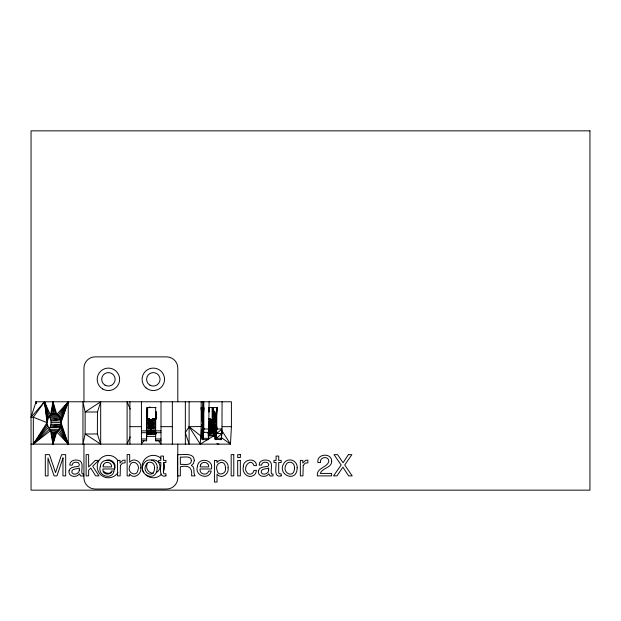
<?xml version="1.0" encoding="UTF-8"?>
<svg xmlns="http://www.w3.org/2000/svg" width="621" height="621" viewBox="0 0 621 621"><rect width="100%" height="100%" fill="white"/><g stroke="black" fill="none" stroke-linecap="round" stroke-linejoin="round"><path stroke-width="0.93" d="M47.064 422.622L48.391 417.692L50.518 415.224L44.533 401.779L33.324 417.219L33.324 444.131L47.064 422.622L33.324 417.219L31.05 417.219L44.533 401.779L47.227 424.368L49.416 429.321L52.987 433.489L52.971 444.131L56.79 431.983L59.034 429.321L60.54 426.037L61.068 422.622L59.903 417.692L57.986 415.224L55.486 413.897L52.374 413.733M147.573 418.927L147.619 407.57L150.321 407.034M202.888 401.779L202.888 439.66L208.167 439.66L208.633 438.31L209.098 401.779M203.346 401.779L202.454 425.424L202.888 439.66L202.244 439.35L201.771 435.802L202.454 426.549L189.118 426.689L185.345 432.635L189.118 444.131L189.118 401.779M202.772 423.142L202.888 407.57L202.57 423.569L201.181 407.57L202.531 423.933L201.181 426.689L200.241 444.131L213.686 435.911L214.773 435.802L215.239 432.721M202.617 423.305L202.888 407.57M222.07 401.779L221.961 433.574L221.138 439.66L215.239 439.35L215.34 432.876M208.664 418.942L211.784 419.85L215.751 418.562L211.668 420.2L215.479 419.128L216.814 407.57L216.721 433.489L215.898 439.66L216.442 424.453L215.751 418.562L216.814 407.57L209.098 407.57L208.943 409.425M216.023 432.635L215.751 433.194L212.017 431.96L208.027 433.194C214.571 435.205 214.385 417.568 208.803 418.795L212.017 419.85L216.023 419.128L216.814 407.57L216.395 423.087L216.814 428.995L216.333 429.949L216.721 433.489L221.961 433.574L221.751 431.727L221.961 433.574L216.364 438.31L216.023 432.635L212.126 431.603L208.291 432.635L212.017 431.96L215.883 433.047L215.898 439.66L215.479 432.635L212.436 431.812M208.446 432.86L208.633 438.31L203.346 438.31L202.826 428.676L202.888 439.66L203.82 428.995L203.82 401.779M208.974 412.134L209.098 407.57L208.966 409.495M202.725 428.886L202.244 439.35L202.57 428.405L201.771 435.802L200.684 435.857L189.118 426.689L200.241 444.131M202.865 423.569L203.346 407.57L202.912 423.933L203.82 407.57L202.943 424.368L203.82 428.995L209.098 428.995L208.974 427.302M202.244 439.35L202.617 428.676M208.966 411.366L209.098 407.57L208.943 410.388M215.052 432.092L215.239 439.35L215.479 432.635M208.974 410.38L209.098 407.57M215.239 439.35L215.534 432.806L212.444 431.843M155.949 418.934L156.189 414.246M31.05 417.219L36.026 401.779L231.408 401.779L231.408 426.689L230.476 444.131L31.05 444.131M155.879 419.276L156.197 413.501M155.832 418.973L156.174 413.33M146.913 418.903L147.619 407.57L146.564 418.981L150.903 420.107L155.661 418.981L156.213 411.451M155.786 418.787L156.205 412.297L155.731 418.764M146.874 418.546L147.619 407.57L146.649 418.756M146.773 418.95L147.619 407.57L146.719 418.771M51.442 414.417L56.79 414.417L68.24 401.779L61.068 422.622L68.24 444.131L59.034 429.321L49.168 429.321C51.52 425.416 51.939 420.145 49.168 416.334L59.034 416.334L68.24 401.779L68.24 444.131L56.79 431.983L51.442 431.983M202.5 427.605L201.771 435.802L202.531 428.048M215.712 418.608L211.901 419.734L208.687 418.919L211.862 419.757L215.712 418.608L216.814 407.57L216.333 421.822L212.436 423.538L208.664 423.087L216.333 421.822L209.277 420.875M215.068 432.953L214.773 435.802L213.042 432.635L208.198 432.635M51.054 413.897L55.486 413.897L52.971 401.779L50.518 415.224L51.597 414.417L52.971 401.779L56.79 414.417L51.264 414.153M52.187 432.612L56.79 431.983L54.136 435.049L52.971 444.131L50.518 430.625L33.324 444.131L47.227 424.368M97.458 411.995L100.687 401.779L85.131 411.995L85.131 433.986L82.958 444.131L82.958 401.779L85.131 411.995L97.458 411.995L97.388 433.986L100.687 444.131L85.131 433.986L97.458 433.986M214.276 432.317L213.686 435.911L207.895 435.864M214.284 432.433L213.686 433.9L207.895 433.869M130.216 436.835L127.103 444.131L127.103 401.779L130.216 409.146M156.306 433.272L155.661 434.545L146.564 434.545L146.564 407.57L156.003 407.57M202.454 425.99L201.181 426.689L202.5 424.368M144.01 440.258L141.433 444.131L141.433 401.779M201.181 401.779L201.181 426.689L202.477 424.873M49.416 429.321L33.324 444.131L47.701 426.037M33.324 444.131L48.391 427.574M201.181 426.689L202.454 425.424M221.386 433.807L221.604 438.31L216.364 438.31L216.147 431.952L212.219 431.036L208.516 431.059L212.312 430.268L216.147 431.952L216.721 433.489L222.07 428.995L216.814 428.995L208.71 427.31L216.442 424.453L216.814 428.995L216.442 427.31L208.71 424.453L216.442 424.453M209.192 420.153L212.312 421.535L216.147 419.812L216.814 407.57L215.619 418.709L211.862 419.757M209.075 432.325L212.219 431.09L216.147 431.952M146.564 423.126L150.903 423.6L155.661 421.799L146.564 423.126L150.903 424.826L155.661 424.57L146.564 427.551L155.661 429.002M51.597 414.417L54.136 413.733L52.971 401.779L52.987 413.897L51.132 413.982M146.564 433.14L150.903 431.525L155.661 432.441L150.903 430.663L146.564 430.322L150.903 429.685L155.661 430.322L146.564 431.486L150.903 431.479L155.661 432.441L150.903 432.069L146.564 433.14L150.903 432.441L155.661 433.311L152.494 432.488M209.176 419.998L212.219 420.766L216.147 419.812L212.126 420.2L208.959 419.012L212.017 419.85L215.751 418.562M208.656 432.79L210.954 432.006M155.661 433.14L150.903 432.069L155.661 433.582L150.903 432.573L146.564 433.582L150.034 432.495M153.923 432.798L147.619 433.194L146.564 434.545L146.595 436.796L146.564 433.722L150.903 432.441L155.661 433.582M212.017 419.85L215.883 418.709L216.814 407.57L216.24 420.704L212.312 421.535M208.167 433.047L212.017 431.96M208.664 432.829L211.784 431.96L215.534 432.806L212.483 431.96M209.339 419.905L212.126 420.2L216.023 419.128M146.564 433.722L150.903 432.573L155.661 433.722L150.903 432.441L146.564 433.582M212.219 431.036L209.176 431.774L212.219 431.09L216.131 432.014L216.364 438.31M208.687 432.853L211.901 432.076L215.619 433.047L215.898 439.66M212.436 428.265L216.333 429.949L208.664 428.676L216.442 427.31L208.71 427.31M150.903 431.479L146.564 432.441L150.903 431.525L155.661 432.503M150.903 423.6L155.661 423.126L150.903 424.826L146.564 424.57L155.661 427.551L146.564 429.002M211.784 419.85L215.479 419.128L213.042 407.57L213.042 420.099M153.884 433.155L146.564 434.545L146.595 440.794L141.433 440.794M155.661 420.642L150.903 421.504L146.564 420.642M208.617 433.404L213.042 432.635M60.54 426.037L49.998 427.574L59.903 427.574L68.24 444.131L60.928 424.368L50.619 426.037L60.54 426.037L68.24 444.131L57.986 430.625L49.936 430.625M208.602 429.949L212.39 429.336M155.661 418.981L150.903 419.734L148.303 419.276M155.661 407.57L155.661 440.794L157.447 440.576M212.436 423.538L216.395 423.087M216.333 429.949L212.312 430.268L216.24 431.059L216.721 433.489M146.564 427.551L155.661 427.551M208.54 434.545L215.495 435.88M213.686 435.911L215.433 435.895M155.661 426.068L146.564 426.068M49.936 415.224L57.986 415.224L68.24 401.779L60.928 420.891L50.992 420.891L60.54 419.229L68.24 401.779L59.903 417.692L49.998 417.692L60.54 419.229L50.619 419.229M51.124 422.622L61.068 422.622M50.992 424.368L60.928 424.368M129.921 426.666L141.433 426.666M161.002 426.666L172.359 426.666M222.186 426.689L231.408 426.689M141.433 430.865L146.564 430.865M155.661 430.865L161.002 430.865M203.346 438.31L202.865 428.405L203.719 432.371L208.99 432.371M141.433 432.697L146.564 432.697L146.595 436.796M155.661 432.697L161.002 432.697M52.824 433.489L55.486 433.489L52.971 444.131L51.597 431.983M200.684 435.857L202.446 435.857M146.595 436.384L155.661 436.384M141.433 438.985L146.595 438.985L146.564 432.697L146.595 440.794M155.661 438.985L161.002 438.985M155.661 440.794L161.002 440.794M208.726 425.874L216.442 425.874L216.814 428.995M216.131 432.014L212.126 431.603L215.883 433.047M146.564 421.799L150.903 422.482M208.602 421.822L212.39 422.474L209.293 421.061M150.903 430.663L155.661 431.486M152.494 432.581L155.661 433.311M216.954 443.65L218.825 444.131M209.06 419.338L212.126 420.2M215.619 433.047L211.784 431.96L215.751 433.194M150.903 420.107L146.564 418.546L150.903 419.617L155.661 418.546L150.903 419.734L146.564 418.546L150.903 419.641L155.661 418.438L150.903 419.734L146.564 418.399L150.903 419.617L155.661 418.438L150.903 419.617L150.903 432.573M208.664 423.087L212.467 424.702M220.478 439.35L221.138 439.66M207.523 439.35L208.167 439.66M221.231 437.51L230.476 444.131L221.938 430.656M52.987 433.489L54.136 435.049M158.332 440.258L161.002 444.131L161.002 401.779M202.974 424.873L203.82 428.995L202.974 427.108L203.719 432.371L202.912 428.048M202.989 426.549L203.82 428.995L202.989 425.424M49.416 416.334L44.533 401.779L47.227 420.891M202.989 425.99L203.82 428.995M48.391 417.692L44.533 401.779L47.701 419.229M215.176 418.865L213.042 407.57L214.501 419.765M36.026 403.704L36.026 401.779L36.36 403.658M215.099 419.765L213.042 407.57L214.618 419.431M202.943 427.605L203.719 432.371M221.55 430.99L221.961 433.574L221.643 431.013M214.913 419.641L213.042 407.57L214.882 419.92M36.026 401.779L36.259 403.619M208.943 427.178L209.098 428.995M208.345 433.582L208.633 438.31M221.394 434.459L221.604 438.31M202.772 428.839L202.888 439.66M212.141 407.57L212.141 420.099M185.345 401.779L185.345 444.131M177.792 401.787L177.792 368.106A11.225 11.225 0 0 0 166.568 356.873L95.168 356.873A11.225 11.225 0 0 0 83.944 368.106L83.944 401.787M177.792 444.131L177.792 477.813A11.225 11.225 0 0 1 166.568 489.038L95.168 489.038A11.225 11.225 0 0 1 83.944 477.813L83.944 444.131M172.359 401.779L172.359 444.131M129.921 401.779L129.921 444.131M100.687 401.779L100.687 444.131M106.89 460.029A6.738 6.738 0 0 1 114.132 470.151M111.586 472.527A6.738 6.738 0 0 1 103.497 471.184M151.578 460.083A6.738 6.738 0 0 1 156.686 472.418M153.325 473.326A6.738 6.738 0 0 1 147.488 463.219M117.943 472.527A11.225 11.225 0 0 1 101.091 475.096A11.225 11.225 0 0 1 101.122 458.057A11.225 11.225 0 0 1 117.959 460.673M164.022 463.188A11.225 11.225 0 0 1 163.292 471.75M161.615 474.149A11.225 11.225 0 0 1 145.756 474.879M143.87 472.643A11.225 11.225 0 0 1 160.886 458.29M63 457.964L62.938 475.888L65.679 475.888L65.679 454.642L61.595 454.642L55.533 472.604L49.432 454.642L45.31 454.642L45.31 475.888L48.058 475.888L47.98 457.964L54.089 475.888L56.938 475.888L63 457.964M225.407 468.048C226.968 473.792 217.831 476.835 217.063 470.345C214.136 462.342 225.803 458.64 225.407 468.048M129.61 466.573C126.917 472.581 136.441 477.533 137.854 470.454C140.983 463.545 131.14 458.36 129.61 466.573M140.781 467.846C141.999 474.002 133.593 479.816 129.541 473.908L129.541 475.888L127.142 475.888L127.142 454.564L129.673 454.564L129.673 462.28C133.624 457.017 142.007 461.698 140.781 467.846M157.198 467.815C157.09 484.023 135.13 474.196 144.747 462.265A6.396 6.396 0 0 1 148.481 460.091C153.146 458.927 157.718 463.072 157.198 467.815M243.339 466.643C241.654 472.457 247.67 478.799 253.376 475.539A5.317 5.317 0 0 0 255.72 473.07L256.473 470.407L253.942 470.407C253.64 472.736 251.474 474.63 249.083 474.009A3.19 3.19 0 0 1 246.972 472.519C242.167 467.256 251.055 457.11 253.942 465.603L256.473 465.603C256.372 457.312 243.083 458.857 243.339 466.643M297.172 467.815C297.055 484.023 275.095 474.196 284.713 462.265A6.396 6.396 0 0 1 288.454 460.091C293.112 458.927 297.692 463.072 297.172 467.815M100.26 466.658C97.132 475.802 112.036 480.701 114.062 471.028L111.501 471.028C110.243 476.183 101.867 474.467 102.923 468.971L114.28 468.971C116.764 459.129 100.874 456.777 100.26 466.658M197.408 466.658C194.28 475.802 209.192 480.701 211.21 471.028L208.656 471.028C207.391 476.183 199.015 474.467 200.078 468.971L211.427 468.971C213.919 459.129 198.021 456.777 197.408 466.658M228.062 467.799C229.428 473.908 221.324 479.785 217.032 474.149L217.032 482.067L214.424 482.067L214.424 460.472L216.954 460.472L216.954 462.521C220.727 456.978 229.211 461.667 228.062 467.799M191.369 460.642C191.423 466.146 183.537 463.988 180.331 464.376L180.331 457.11C183.529 457.607 191.229 455.154 191.369 460.642M69.071 470.803C67.86 476.773 76.616 478.209 79.449 473.839L80.683 475.981L83.641 475.958L83.641 474.04L82.088 473.877C80.854 469.732 84.627 461.558 78.262 460.277C74.799 459.33 69.49 460.712 69.785 465.129L72.215 465.129C72.277 462.001 76.274 461.667 78.44 462.816L79.387 464.749L78.766 466.255C75.537 467.116 69.94 466.472 69.071 470.803M258.445 470.803C257.234 476.773 265.982 478.209 268.815 473.839L270.057 475.981L273.007 475.958L273.007 474.04L271.455 473.877C270.22 469.732 273.993 461.558 267.635 460.277C264.166 459.33 258.864 460.712 259.151 465.129L261.581 465.129C261.651 462.001 265.641 461.667 267.814 462.816L268.761 464.749L268.132 466.255C264.903 467.116 259.314 466.472 258.445 470.803M331.699 461.31C331.668 468.071 322.19 467.799 320.281 473.427L331.598 473.427L331.598 475.888L317.378 475.888C316.283 467.636 327.189 467.799 328.82 461.426C328.92 455.542 319.326 456.831 320.529 462.521L317.882 462.521C316.431 453.501 331.855 452.437 331.699 461.31M154.482 467.892C154.722 479.622 140.509 472.744 146.525 464.042A3.54 3.54 0 0 1 148.885 462.334C152.269 461.364 154.916 464.679 154.482 467.892M294.447 467.892C294.688 479.622 280.482 472.744 286.491 464.042A3.54 3.54 0 0 1 288.85 462.334C292.243 461.364 294.882 464.679 294.447 467.892M194.288 460.371L193.504 463.491L191.291 465.447C195.328 466.914 193.077 471.937 194.536 474.941L195.103 475.888L191.571 475.888C192.51 467.582 188.714 464.904 180.331 466.775L180.331 475.888L177.451 475.888L177.451 454.642C182.473 455.123 193.985 452.065 194.288 460.371M79.317 470.105C79.527 473.644 73.907 475.748 71.912 472.775C70.724 468.172 76.818 469.383 79.317 468.009L79.317 470.105M268.683 470.105C268.893 473.644 263.273 475.748 261.286 472.775C260.09 468.172 266.184 469.383 268.683 468.009L268.683 470.105M120.42 465.424L120.156 475.888L117.548 475.888L117.548 460.394L120.024 460.394L120.024 463.072L122.787 460.332L125.085 460.122L125.085 462.87L122.492 463.111L120.42 465.424M303.203 465.424L302.939 475.888L300.339 475.888L300.339 460.394L302.807 460.394L302.807 463.072L305.579 460.332L307.876 460.122L307.876 462.87L305.276 463.111L303.203 465.424M103.358 465.082L102.993 466.907L111.601 466.907C112.114 462.094 104.848 460.557 103.358 465.082M200.505 465.082L200.148 466.907L208.757 466.907C209.261 462.094 202.004 460.557 200.505 465.082M348.42 454.642L343.04 462.769L337.614 454.642L334.013 454.642L341.146 464.997L333.531 475.888L337.009 475.888L342.893 467.155L348.622 475.888L352.192 475.888L344.717 464.997L351.851 454.642L348.42 454.642M95.316 460.394L88.632 466.976L88.632 454.642L86.133 454.642L86.133 475.888L88.632 475.888L88.632 470.074L90.813 468.079L95.65 475.888L98.972 475.888L92.708 466.2L98.646 460.394L95.316 460.394M155.661 419.687L150.903 421.504L146.564 419.687L150.903 420.704L155.661 419.687M165.923 475.888C158.021 478.178 161.212 466.464 160.816 462.521L158.72 462.521L158.72 460.394L160.816 460.394L160.816 456.07L163.447 456.07L163.447 460.394L165.923 460.394L165.923 462.521L163.447 462.521L163.447 472.635L163.998 473.722L165.923 473.839L165.923 475.888M281.181 475.888C273.279 478.178 276.469 466.464 276.081 462.521L273.977 462.521L273.977 460.394L276.081 460.394L276.081 456.07L278.713 456.07L278.713 460.394L281.181 460.394L281.181 462.521L278.713 462.521L278.713 472.635L279.256 473.722L281.181 473.839L281.181 475.888M589.95 130.852L31.05 130.852L31.05 490.148L589.95 490.148L589.95 130.852M233.783 454.642L231.175 454.642L231.175 475.888L233.783 475.888L233.783 454.642M240.335 454.642L237.688 454.642L237.688 457.592L240.335 457.592L240.335 454.642M240.335 460.472L237.688 460.472L237.688 475.888L240.335 475.888L240.335 460.472M105.05 385.16A6.738 6.738 0 0 0 115.149 379.33A6.738 6.738 0 0 0 105.05 373.493A6.738 6.738 0 0 0 105.05 385.16M149.956 385.16A6.738 6.738 0 0 0 160.055 379.33A6.738 6.738 0 0 0 149.956 373.493A6.738 6.738 0 0 0 149.956 385.16M102.799 389.049A11.225 11.225 0 0 0 119.643 379.33A11.225 11.225 0 0 0 102.799 369.604A11.225 11.225 0 0 0 102.799 389.049M146.044 387.877A11.225 11.225 0 0 0 164.363 381.356A11.225 11.225 0 0 0 149.552 368.75A11.225 11.225 0 0 0 146.044 387.877"/></g></svg>
